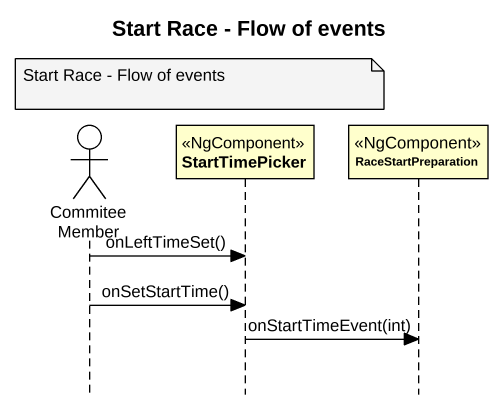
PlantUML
@startuml
title Start Race - Flow of events
hide footbox
actor "Commitee Member" as Commitee_Member
participant StartTimePicker <<NgComponent>>
participant RaceStartPreparation <<NgComponent>>

note over StartTimePicker : Start Race - Flow of events
Commitee_Member -> StartTimePicker : onLeftTimeSet()
Commitee_Member -> StartTimePicker : onSetStartTime()
StartTimePicker -> RaceStartPreparation : onStartTimeEvent(int)
@enduml
